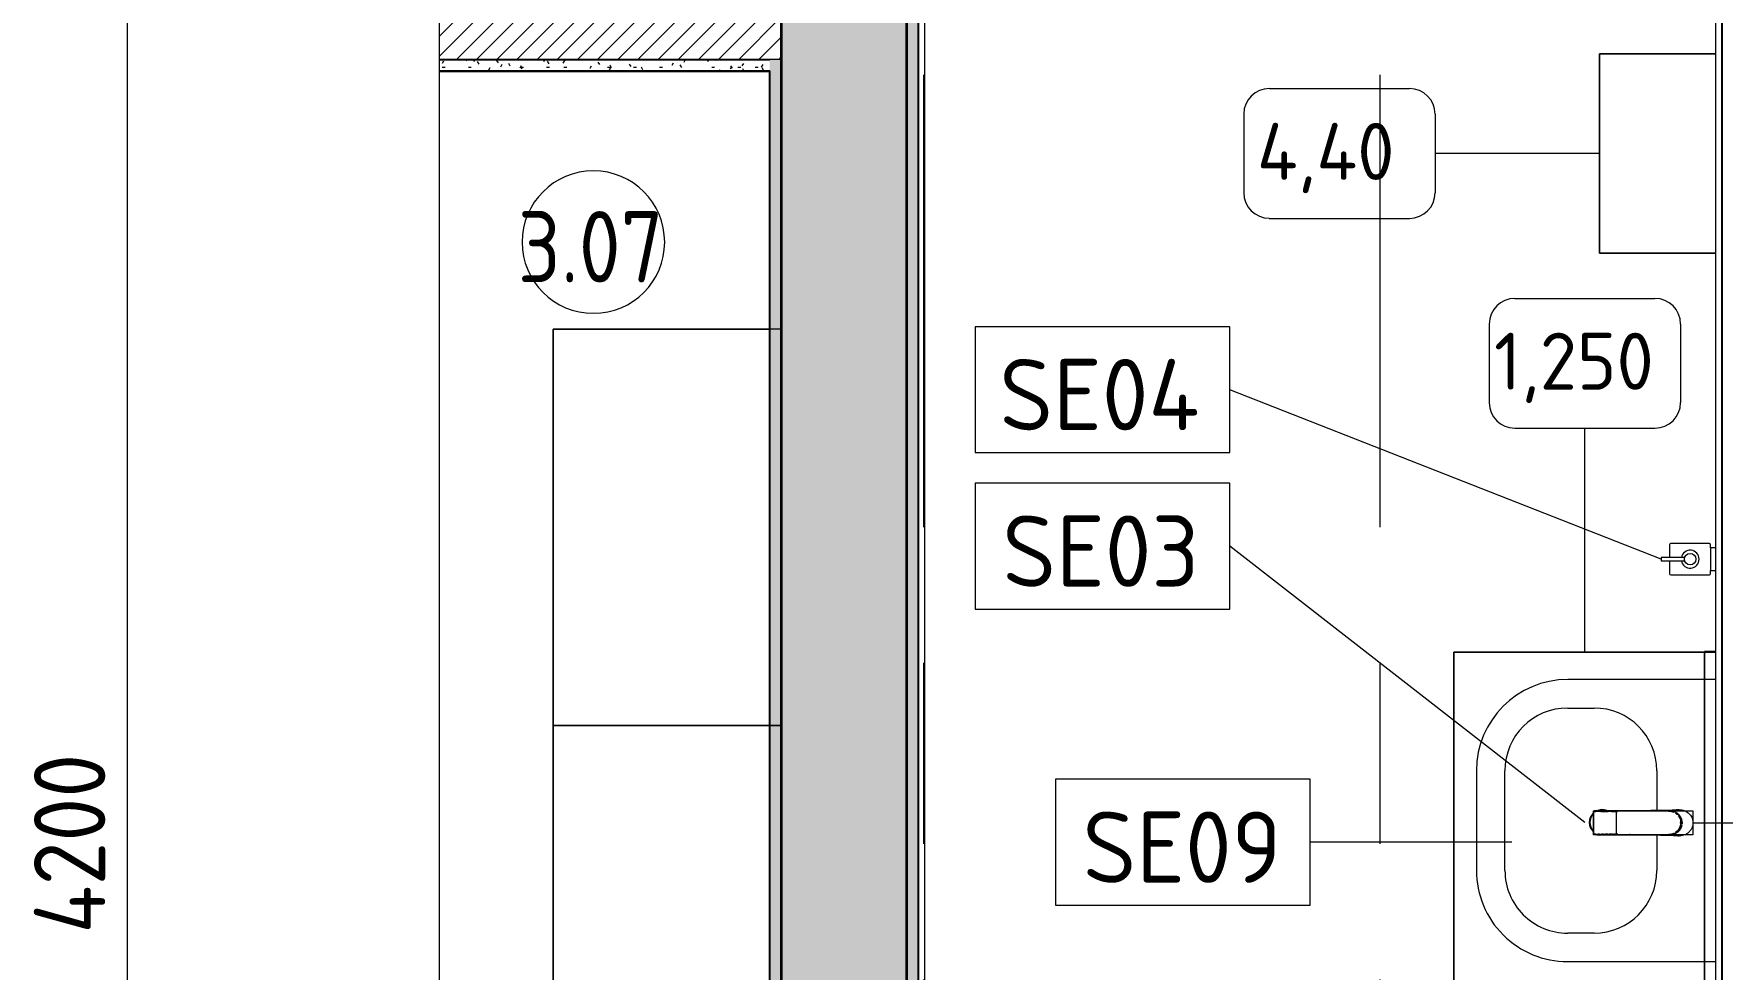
# Model space of a CAD drawing. Header units: millimetres. Extents: x 63482 to 319368, y -8553 to 29000.
# Drawn here: x 64099 to 67060, y 5474 to 7115 of the extents above; entities that cross this region are included whole.
import ezdxf

# ---------------------------------------------------------------- set-up
doc = ezdxf.new("R2010")
doc.units = ezdxf.units.MM
doc.linetypes.add('Осевая', pattern=[1587.5, 317.5, -238.125, 793.75, -238.125])
for name, color, linetype, lineweight, true_color in [('0-1', 7, 'Continuous', 9, 0x4994b4), ('A-GENM-1', 7, 'Continuous', 9, 0x4994b4), ('A-WALL-1', 7, 'Continuous', 25, 0x3c3c3c), ('A-WALL-3', 7, 'Continuous', 35, 0x3c3c3c), ('A-WALL-FNSH-1', 7, 'Continuous', 15, 0x3c3c3c), ('P-SANR-FIXT-1', 7, 'Continuous', 15, 0x4994b4)]:
    doc.layers.add(name, color=color, linetype=linetype, lineweight=lineweight, true_color=true_color)
for name, color, linetype, lineweight in [('A-ANNO-DIMS', 7, 'Continuous', 9), ('A-ANNO-DIMS-50', 7, 'Continuous', 9), ('A-AREA-IDEN', 7, 'Continuous', 9), ('A-DETL-GENF', 7, 'Continuous', 9), ('A-WALL', 7, 'Continuous', 9), ('I-FURN', 7, 'Continuous', 9), ('I-FURN-IDEN', 7, 'Continuous', 9), ('I-WALL', 7, 'Continuous', 9), ('P-SANR-FIXT-IDEN', 7, 'Continuous', 9), ('Оси-2', 7, 'Осевая', 9)]:
    doc.layers.add(name, color=color, linetype=linetype, lineweight=lineweight)
doc.styles.add('GOST Common', font='GOST_Common.ttf', dxfattribs={"height": 125})
doc.styles.add('GOST Common_1', font='GOST_Common.ttf', dxfattribs={"height": 100})
doc.styles.add('GOST Common_2', font='GOST_Common.ttf', dxfattribs={"width": 0.9, "height": 125})
doc.styles.add('ISOCPEUR', font='isocpeur.ttf', dxfattribs={"width": 0.9, "height": 125})
doc.dimstyles.new('ISO-2_5_0_9К_БОЛЬШОЙ', dxfattribs={"dimscale": 304.8, "dimtxt": 124.497647, "dimasz": 0.246063, "dimexe": 0.19685, "dimexo": 0.492126, "dimgap": 0, "dimtad": 1, "dimdec": 0, "dimrnd": 10, "dimzin": 0, "dimdsep": 46, "dimtxsty": 'ISOCPEUR', "dimblk1": 'OBLIQUE', "dimblk2": 'OBLIQUE', "dimsah": 1, "dimcen": 0.09, "dimdle": 0.19685, "dimazin": 0, "dimtfac": 1, "dimtdec": 4, "dimtix": 1, "dimtmove": 0, "dimatfit": 3, "dimfxl": 1, "dimtvp": 1, "dimtolj": 1, "dimtzin": 0, "dimarcsym": 2})
pattern_1 = [(0, (0, 0), (60.96, 15.24), [5.029, -40.691, 5.029, -40.691, -243.84]), (0, (0, 0), (60.96, 15.24), [-91.44, 5.029, -86.411, 5.029, -40.691, -106.68]), (0, (0, 0), (60.96, 15.24), [-228.6, 5.029, -25.451, 5.029, -71.171]), (120, (22.86, 7.62), (-43.678227, 45.1729086), [5.029, -40.691, 5.029, -40.691, -243.84]), (120, (22.86, 7.62), (-43.678227, 45.1729086), [-91.44, 5.029, -86.411, 5.029, -40.691, -106.68]), (120, (22.86, 7.62), (-43.678227, 45.1729086), [-228.6, 5.029, -25.451, 5.029, -71.171]), (240, (30.48, 38.1), (-17.281773, -60.4129086), [5.029, -40.691, 5.029, -40.691, -243.84]), (240, (30.48, 38.1), (-17.281773, -60.4129086), [-91.44, 5.029, -86.411, 5.029, -40.691, -106.68]), (240, (30.48, 38.1), (-17.281773, -60.4129086), [-228.6, 5.029, -25.451, 5.029, -71.171])]

# ---------------------------------------------------------------- blocks, each defined once
blk = doc.blocks.new('зеркало круглое600д - 1_22д зеркало круглое d600-31405140-Фрагмент 3_1')
at = {"layer": 'I-FURN'}
for p, q in [((-300, 20), (-300, 0)), ((-300, 20), (300, 20)), ((300, 20), (-300, 20)), ((300, 0), (300, 20))]:
    blk.add_line(p, q, dxfattribs=at)
blk = doc.blocks.new('сифон - Для раковины-V6-Фрагмент 3_1')
at = {"layer": 'P-SANR-FIXT-1'}
for radius, start, end in [(22.5, 135.4247, 180), (22.5, 180, 225.662), (21.5, 136.5994, 180), (21.5, 180, 223.3699), (22.5, 68.561, 115.7229), (21.5, 72, 112.3122), (21.5, 67.3662, 70.7522), (22.5, 62.7494, 66.6479), (22.5, 248.9836, 259.6754), (21.5, 252, 258.2103), (21.5, 269.3472, 278.3834), (21.5, 284.0022, 288), (22.5, 288.4083, 291.439)]:
    blk.add_arc((0, 0), radius, start, end, dxfattribs=at)
blk = doc.blocks.new('смеситель для раковины - Default-V7-Фрагмент 3_1')
at = {"layer": '0-1'}
for p, q in [((-21.8, -15.6), (-22.8, -3)), ((-18.9, -7.6), (-19.6, -9.7)), ((22.8, -3), (21.8, -15.6)), ((-20.4, -97.4), (-20.3, -110)), ((-19.8, -111.8), (19.8, -111.8)), ((20.3, -110), (20.4, -97.4)), ((-19.8, -151.6), (19.7, -151.6))]:
    blk.add_line(p, q, dxfattribs=at)
at = {"layer": '0-1', "flags": 128}
for points in [[(12.1, 0.1), (16.4, -3.8), (19.5, -8.8), (21, -14.5), (21, -16)], [(-21.1, -22.2), (-21.1, -24.2), (-21.1, -63.3), (-21.1, -93.2)], [(-20, -10.8), (-20.8, -13.2), (-20.9, -15.4)], [(21, -16.8), (21.2, -25.7), (21, -77.4), (21, -111.4)], [(20.8, -150.6), (20.7, -150.2), (20.7, -148.7), (20.8, -147.4), (20.8, -146.2), (20.9, -129.6), (21.1, -62.9), (21.1, -88)], [(-20.7, -150.6), (-20.7, -150.2), (-20.7, -149.2), (-20.7, -148.3), (-20.7, -146.9), (-20.7, -145.4), (-20.8, -134.7), (-21.1, -93.2)], [(20.9, -146.2), (20.9, -147.7), (20.8, -148.8), (20.8, -149.8), (20.8, -150.4), (20.7, -151.2), (20.5, -151.4), (20.3, -151.5), (20.1, -151.6), (19.7, -151.6)]]:
    blk.add_lwpolyline(points, dxfattribs=at)
at = {"layer": 'P-SANR-FIXT-1'}
for p, q in [((-21, -151.6), (-21, 23)), ((-21, 23), (21, 23)), ((21, 23), (21, -151.6)), ((-22.9, -0.9), (-22.9, -0.3)), ((22.9, -0.9), (22.5, -5)), ((22.9, -0.3), (22.9, -0.9)), ((-19.8, -111.8), (-19.7, -144)), ((19.7, -144), (19.8, -111.8)), ((20, -108.6), (20, -111.3)), ((20, -113.5), (20, -115.7)), ((20, -126.2), (19.9, -131)), ((19.9, -133.6), (19.9, -136.7)), ((19.9, -140.7), (19.9, -143.1)), ((21, -151.6), (-21, -151.6))]:
    blk.add_line(p, q, dxfattribs=at)
at = {"layer": 'P-SANR-FIXT-1', "flags": 128}
for points in [[(-5.1, 2), (-6.1, 1.8), (-9.8, 0.4)], [(2.7, 2.4), (2.1, 2.5), (-2.1, 2.5), (-2.7, 2.4)], [(-0.6, 3.9), (-0.3, 3.9), (-0.1, 3.9), (0.1, 3.9), (0.3, 3.9), (0.6, 3.9)], [(9.8, 0.4), (6.1, 1.8), (5.1, 2)], [(-21.1, -88.1), (-20.9, -138.9), (-20.9, -145.3), (-20.8, -150.2), (-20.7, -149.4), (-20.7, -143.7), (-20.8, -118.3), (-21, -67.6), (-21.1, -42.2), (-21.1, -16.9)], [(-12.1, -0.9), (-13.1, -1.6), (-15.9, -4.1)], [(15.9, -4.1), (13.1, -1.6), (12.1, -0.9)], [(21.1, -16.9), (21.1, -42.2), (21, -67.6), (20.8, -118.3), (20.7, -143.7), (20.7, -149.4), (20.8, -150.2), (20.9, -145.3), (20.9, -138.9), (21.1, -88.1)], [(21.8, -15.2), (22.1, -10.8), (22.3, -7.9), (22.5, -5.6), (22.7, -3.2), (22.9, -0.9)], [(-20, -119.8), (-20, -111), (-20, -109.4)], [(20, -117.9), (20, -119.9), (20, -123.6)], [(-19.9, -138.3), (-19.9, -133.8), (-19.9, -125.8)]]:
    blk.add_lwpolyline(points, dxfattribs=at)
at = {"layer": 'P-SANR-FIXT-1'}
for centre, major_axis, ratio, start_param, end_param in [((0, -17.2), (20.8, 0), 0.98634, 1.772369, 2.014602), ((0, -17.2), (18.5, 0), 0.986286, 1.529552, 1.612041), ((0, -17.2), (20.8, 0), 0.98634, 1.126997, 1.369237), ((0, -17.2), (20.8, 0), 0.98634, 3.193059, 3.245131), ((0, -17.2), (20.8, 0), 0.98634, 2.841808, 2.987825), ((0, -17.2), (20.8, 0), 0.98634, 0.153768, 0.299784), ((0, -17.2), (20.8, 0), 0.98634, 6.179646, 6.231719), ((-19.8, -109.7), (0.5, 0.002), 0.095848, 1.570429, 2.347364), ((19.8, -109.7), (-0.5, 0.002), 0.095846, 3.935935, 4.712983)]:
    blk.add_ellipse(centre, major_axis=major_axis, ratio=ratio, start_param=start_param, end_param=end_param, dxfattribs=at)
for points, knots in [([(-22.9, -0.3), (-22.9, 2.5), (-22.3, 6.4), (-20, 11.4), (-17.7, 14.7), (-14.9, 17.6), (-11.6, 20), (-7.9, 21.7), (-4.5, 22.6), (-1.5, 23), (1.9, 23), (6, 22.4), (10, 20.8), (12.8, 19.1), (14.8, 17.5), (16.7, 15.8), (18.8, 13.3), (21.9, 8.1), (22.9, 3.2), (22.9, -0.3)], [0, 0, 0, 0, 0.111111, 0.166667, 0.222222, 0.277778, 0.333333, 0.388889, 0.444444, 0.479167, 0.513889, 0.583333, 0.652778, 0.6875, 0.722222, 0.756944, 0.791667, 0.861111, 1, 1, 1, 1]), ([(21.1, -16.4), (21.1, -16), (21, -15.1), (20.8, -13.8), (20.6, -12.6), (20.3, -11.7), (20.2, -11.2), (20, -10.9), (19.9, -10.5), (19.7, -9.9), (19.3, -9), (18.6, -7.6), (17.7, -6.2), (17, -5.2), (16.4, -4.5), (15.8, -3.8), (15, -3), (13.9, -2), (12.7, -1.2), (11.7, -0.5), (10.9, -0.1), (10.1, 0.3), (9, 0.9), (6.9, 1.7), (2.6, 2.8), (-2.6, 2.8), (-6.9, 1.7), (-9.2, 0.7), (-11.2, -0.2), (-13.2, -1.5), (-14.9, -2.9), (-16.1, -4.2), (-17.3, -5.5), (-18.5, -7.2), (-19.6, -9.3), (-20.7, -12.4), (-21.1, -14.8), (-21.1, -16.4)], [0, 0, 0, 0, 0.027778, 0.055556, 0.083333, 0.097222, 0.104167, 0.111111, 0.118056, 0.125, 0.138889, 0.166667, 0.194444, 0.208333, 0.222222, 0.236111, 0.25, 0.277778, 0.305556, 0.319444, 0.333333, 0.347222, 0.361111, 0.388889, 0.444444, 0.555556, 0.611111, 0.638889, 0.666667, 0.708333, 0.75, 0.770833, 0.791667, 0.833333, 0.875, 0.916667, 1, 1, 1, 1]), ([(-15.4, -2.7), (-15.3, -2.6), (-14.5, -1.7), (-12.8, -0.2), (-10.9, 1), (-10, 1.5)], [0.4875302, 0.4875302, 0.4875302, 0.4875302, 0.5, 0.6, 0.7, 0.7, 0.7, 0.7]), ([(-9.5, 1.7), (-8.7, 2.1), (-6.8, 2.9), (-3.8, 3.7), (-1.6, 3.9), (-0.6, 3.9)], [0.7162377, 0.7162377, 0.7162377, 0.7162377, 0.8, 0.9, 1, 1, 1, 1]), ([(-5.8, 0.7), (-5.1, 0.9), (-2, 1.6), (3.8, 1.6), (10.7, -1.1), (15, -4.8), (16.9, -7.4), (17.3, -8)], [-0.5890495, -0.5890495, -0.5890495, -0.5890495, -0.5555556, -0.4444444, -0.3333333, -0.2222222, -0.1898256, -0.1898256, -0.1898256, -0.1898256]), ([(-0.6, 3), (-0.6, 3.1), (-0.6, 3.3), (-0.6, 3.6), (-0.6, 3.8), (-0.6, 3.9), (-0.6, 3.9)], [0.1818182, 0.1818182, 0.1818182, 0.1818182, 0.3636364, 0.5454545, 0.7272727, 1, 1, 1, 1]), ([(0.6, 3.1), (0.6, 3.2), (0.6, 3.3), (0.6, 3.6), (0.6, 3.8), (0.6, 3.9), (0.6, 3.9)], [0.2272727, 0.2272727, 0.2272727, 0.2272727, 0.3636364, 0.5454545, 0.7272727, 1, 1, 1, 1]), ([(3.5, 3.6), (4.7, 3.4), (8, 2.6), (12.9, 0), (16.7, -3.9), (19, -7.6), (20.2, -10.6), (20.7, -12.8), (20.9, -13.9), (20.9, -14)], [0.0908638, 0.0908638, 0.0908638, 0.0908638, 0.2, 0.4, 0.6, 0.7, 0.8, 0.9, 0.9080467, 0.9080467, 0.9080467, 0.9080467]), ([(-22.9, -0.9), (-22.9, -1.5), (-22.8, -2.5), (-22.7, -3.8), (-22.6, -4.8), (-22.5, -5.7), (-22.4, -6.6), (-22.3, -7.5), (-22.2, -8.7), (-22.1, -10.1), (-22, -12.1), (-21.9, -13.9), (-21.8, -15.2)], [0, 0, 0, 0, 0.166667, 0.25, 0.333333, 0.416667, 0.5, 0.583333, 0.666667, 0.75, 0.833333, 1, 1, 1, 1]), ([(-21.8, -15.2), (-21.8, -16.2), (-21.7, -18.4), (-21.6, -22.6), (-21.5, -27.6), (-21.4, -33.2), (-21.4, -38.3), (-21.3, -42.6), (-21.3, -45.9), (-21.3, -49.3), (-21.3, -52.8), (-21.2, -55.7), (-21.2, -58), (-21.2, -59.8), (-21.2, -61.5), (-21.2, -63.9), (-21.2, -66.8), (-21.2, -70.4), (-21.2, -73.9), (-21.1, -77.5), (-21.1, -82.2), (-21.1, -85.7), (-21.1, -88.1)], [0, 0, 0, 0, 0.083333, 0.166667, 0.25, 0.333333, 0.416667, 0.458333, 0.5, 0.541667, 0.583333, 0.625, 0.645833, 0.666667, 0.6875, 0.708333, 0.75, 0.791667, 0.833333, 0.875, 0.916667, 1, 1, 1, 1]), ([(-21.1, -16.9), (-21.1, -15.9), (-21, -14.3), (-20.6, -12.1), (-20.1, -10.6), (-19.6, -9), (-18.7, -7.1), (-17.6, -5.3), (-16.6, -4.1), (-16.4, -3.7)], [0, 0, 0, 0, 0.1, 0.15, 0.2, 0.25, 0.3, 0.4, 0.4433431, 0.4433431, 0.4433431, 0.4433431]), ([(-21.1, -18.4), (-21.1, -19.2), (-21.1, -20.8), (-21.1, -23.1), (-21.1, -25), (-21, -26.5), (-21, -27.6), (-21, -28.6), (-21, -30), (-21, -31.7), (-21, -33.4), (-21, -34.6), (-20.9, -35.2), (-20.9, -35.7), (-20.9, -36.3), (-20.9, -36.9), (-20.9, -38.1), (-20.9, -39.8), (-20.9, -41.4), (-20.8, -42.8), (-20.8, -44.1), (-20.8, -45.8), (-20.8, -48.6), (-20.7, -53.5), (-20.6, -60.7), (-20.6, -68.9), (-20.5, -76.5), (-20.5, -85.7), (-20.4, -92.7), (-20.4, -97.4)], [0, 0, 0, 0, 0.027778, 0.055556, 0.083333, 0.097222, 0.111111, 0.125, 0.138889, 0.166667, 0.194444, 0.208333, 0.215278, 0.222222, 0.229167, 0.236111, 0.25, 0.277778, 0.305556, 0.319444, 0.333333, 0.361111, 0.388889, 0.444444, 0.555556, 0.666667, 0.75, 0.833333, 1, 1, 1, 1]), ([(-20, -10.9), (-20.1, -11.4), (-20.5, -12.6), (-20.7, -13.9), (-20.8, -14.6)], [0, 0, 0, 0, 0.4, 1, 1, 1, 1]), ([(-20.7, -19.9), (-20.7, -17.5), (-20.1, -14), (-18.8, -10.8), (-18.3, -9.9)], [-1, -1, -1, -1, -0.8888889, -0.842663, -0.842663, -0.842663, -0.842663]), ([(-17.1, -5.5), (-17.4, -6), (-18.3, -7.2), (-19, -8.5), (-19.3, -9.3)], [0.2222222, 0.2222222, 0.2222222, 0.2222222, 0.4444444, 0.7777778, 0.7777778, 0.7777778, 0.7777778]), ([(-17.2, -8), (-16.9, -7.4), (-15.8, -6), (-14.7, -4.7), (-13.9, -4)], [-0.81017436, -0.81017436, -0.81017436, -0.81017436, -0.77777778, -0.73140311, -0.73140311, -0.73140311, -0.73140311]), ([(-12.3, -2.7), (-11.7, -2.2), (-10.3, -1.2), (-8.7, -0.4), (-7.8, 0)], [-0.69972199, -0.69972199, -0.69972199, -0.69972199, -0.66666667, -0.62017928, -0.62017928, -0.62017928, -0.62017928]), ([(19.9, -10.7), (19.6, -9.7), (18.7, -7.9), (17.6, -6.2), (17.1, -5.5)], [0.0231952, 0.0231952, 0.0231952, 0.0231952, 0.4444444, 0.7777778, 0.7777778, 0.7777778, 0.7777778]), ([(18.3, -9.9), (18.8, -10.8), (20.1, -14), (20.7, -17.5), (20.7, -19.9)], [-0.1575276, -0.1575276, -0.1575276, -0.1575276, -0.1111111, 0, 0, 0, 0]), ([(20.8, -14.6), (20.7, -14.1), (20.6, -13.1), (20.4, -12.1), (20.2, -11.7)], [0, 0, 0, 0, 0.4444444, 0.7777778, 0.7777778, 0.7777778, 0.7777778]), ([(20.4, -97.4), (20.4, -91.1), (20.5, -81.8), (20.6, -69.7), (20.7, -60), (20.7, -52.6), (20.8, -47.4), (20.8, -45.2), (20.8, -43.5), (20.9, -41.8), (20.9, -39.8), (20.9, -37.7), (20.9, -36.2), (20.9, -35.4), (21, -34.1), (21, -32.6), (21, -31), (21, -29.7), (21, -28.6), (21, -27.7), (21, -26.8), (21.1, -25.6), (21.1, -22.9), (21.1, -20.4), (21.1, -18.4)], [0, 0, 0, 0, 0.222222, 0.333333, 0.444444, 0.583333, 0.618056, 0.652778, 0.670139, 0.6875, 0.722222, 0.756944, 0.774306, 0.782986, 0.791667, 0.826389, 0.84375, 0.861111, 0.878472, 0.887153, 0.895833, 0.913194, 0.930556, 1, 1, 1, 1]), ([(21.1, -88.1), (21.1, -85.1), (21.1, -80.6), (21.2, -74.5), (21.2, -69.9), (21.2, -65.1), (21.2, -60), (21.2, -55.1), (21.3, -50.9), (21.3, -47.5), (21.3, -44.7), (21.3, -42.6), (21.4, -41), (21.4, -39.8), (21.4, -38.7), (21.4, -37.3), (21.4, -35.8), (21.4, -34.1), (21.5, -32.1), (21.5, -29.7), (21.5, -27), (21.6, -24.6), (21.7, -21.6), (21.7, -18.3), (21.8, -16.1), (21.8, -15.2)], [0, 0, 0, 0, 0.071429, 0.107143, 0.142857, 0.178571, 0.214286, 0.25, 0.285714, 0.321429, 0.357143, 0.392857, 0.410714, 0.428571, 0.446429, 0.464286, 0.5, 0.535714, 0.571429, 0.625, 0.678571, 0.732143, 0.785714, 0.892857, 1, 1, 1, 1]), ([(-19.8, -109.7), (-19.8, -110.1), (-19.8, -110.9), (-19.8, -111.7), (-19.8, -111.8), (-19.8, -111.8)], [0, 0, 0, 0, 0.2, 0.4, 0.5304452, 0.5304452, 0.5304452, 0.5304452]), ([(19.8, -111.8), (19.8, -111.8), (19.8, -111.7), (19.8, -110.9), (19.8, -110.1), (19.8, -109.7)], [0.4695252, 0.4695252, 0.4695252, 0.4695252, 0.6, 0.8, 1, 1, 1, 1]), ([(-19.8, -151.6), (-19.8, -151.6), (-19.8, -151.4), (-19.8, -149.9), (-19.9, -148), (-19.9, -147.3)], [0.5274141, 0.5274141, 0.5274141, 0.5274141, 0.6, 0.8, 0.9038771, 0.9038771, 0.9038771, 0.9038771]), ([(-19.7, -144), (-19.7, -145.5), (-19.7, -148.5), (-19.7, -151.2), (-19.7, -151.6), (-19.8, -151.6)], [0, 0, 0, 0, 0.2, 0.4, 0.5271653, 0.5271653, 0.5271653, 0.5271653]), ([(19.7, -151.6), (19.7, -151.6), (19.7, -151.6), (19.7, -151.2), (19.7, -150), (19.7, -148.3), (19.7, -146.2), (19.7, -144.8), (19.7, -144)], [0.4725879, 0.4725879, 0.4725879, 0.4725879, 0.5, 0.6, 0.7, 0.8, 0.9, 1, 1, 1, 1]), ([(19.9, -147.4), (19.9, -148), (19.8, -149.3), (19.8, -150.7), (19.8, -151.5), (19.8, -151.6), (19.7, -151.6)], [0.1, 0.1, 0.1, 0.1, 0.2, 0.3, 0.4, 0.4724791, 0.4724791, 0.4724791, 0.4724791])]:
    blk.add_open_spline(points, degree=3, knots=knots, dxfattribs=at)
for points in [[(0.6, 3.9), (1.2, 3.9), (1.8, 3.9), (2.5, 3.8)], [(-22.6, -4.9), (-22.8, -3.6), (-22.9, -2.2), (-22.9, -0.9)], [(-20.8, -88.2), (-20.7, -88.2), (-20.6, -88.2), (-20.5, -88.2)], [(20.7, -87.3), (20.7, -87.4), (20.7, -87.5), (20.6, -87.8), (20.5, -87.9), (20.5, -88)], [(-19.8, -110.9), (-19.8, -110.7), (-19.8, -110.5), (-19.8, -110.3)], [(-19.8, -111.8), (-19.8, -111.8), (-19.8, -111.8), (-19.8, -111.8)], [(19.8, -110), (19.8, -110.3), (19.8, -110.6), (19.8, -110.9)], [(19.8, -111.8), (19.8, -111.8), (19.8, -111.8), (19.8, -111.8)]]:
    blk.add_open_spline(points, degree=3, dxfattribs=at)
blk = doc.blocks.new('TOY_Диспансер мыло - Дозатор Elegance new 11654 019001 хром-30593950-Фрагмент 3_1')
at = {"layer": 'A-GENM-1'}
for p, q in [((127.9, 101.6), (122.2, 101.6)), ((122.2, 101.6), (122.2, 86.7)), ((127.9, 86.7), (127.9, 101.6)), ((97.5, 84.7), (97.5, 17)), ((122.2, 86.7), (99.5, 86.7)), ((122.2, 86.7), (102.9, 86.7)), ((122.2, 87.7), (122.2, 60.3)), ((127.9, 60.3), (127.9, 87.7)), ((146.9, 86.7), (127.9, 86.7)), ((150.5, 86.7), (127.9, 86.7)), ((152.5, 17), (152.5, 84.7)), ((99.5, 15), (105, 15)), ((145, 15), (105, 15)), ((105, 15), (105, 5.5)), ((145, 5.5), (145, 15)), ((145, 15), (150.5, 15))]:
    blk.add_line(p, q, dxfattribs=at)
blk.add_circle((125, 50.7), 10, dxfattribs=at)
for centre, radius, start, end in [((99.5, 84.7), 2, 90, 180), ((125, 50.7), 15.7, 100.4353, 79.365), ((150.5, 84.7), 2, 360, 90), ((99.5, 17), 2, 180, 270), ((150.5, 17), 2, 270, 360)]:
    blk.add_arc(centre, radius, start, end, dxfattribs=at)
blk = doc.blocks.new('Мебель_универсальная - 1_250-31404904-Фрагмент 3_1')
at = {"layer": 'I-FURN'}
for p, q in [((-301, 229.7), (-301, 209.7)), ((-301, 209.7), (-301, 229.7)), ((-301, 209.7), (-301, -230)), ((-301, -230), (-301, 209.7)), ((301, 209.7), (301, 229.7)), ((301, 229.7), (301, 209.7)), ((301, -230), (301, 209.7)), ((301, 209.7), (301, -230)), ((-301, -230), (301, -230)), ((301, -230), (-301, -230))]:
    blk.add_line(p, q, dxfattribs=at)
blk = doc.blocks.new('шкаф 1_112 - шкаф 1_112-31117176-Фрагмент 3_1')
at = {"layer": 'I-FURN'}
for p, q in [((-400, 6070), (-400, 3916.7)), ((-20, 6070), (-400, 6070)), ((0, 6070), (-400, 6070)), ((-400, 6070), (-400, 5375)), ((-400, 5375), (-400, 6070)), ((-400, 6070), (-20, 6070)), ((0, 5375), (0, 6070)), ((-400, 5375), (-20, 5375)), ((0, 5375), (-400, 5375)), ((-400, 5375), (-400, 4855)), ((-400, 4855), (-400, 5375)), ((-400, 5375), (-20, 5375)), ((-400, 5375), (0, 5375)), ((-20, 5375), (-400, 5375)), ((0, 4855), (0, 5375))]:
    blk.add_line(p, q, dxfattribs=at)
blk = doc.blocks.new('Раковина SE09 - гибкая подводка_ 640х550х165 PN6_3_ ХВ_ГВ накидная гайка BP DN15_ К-гл_кон_ П DN 50-V17-Фрагмент 3_1')
at = {"layer": 'P-SANR-FIXT-1'}
for p, q in [((-255, 0), (-255, -20)), ((240, -20), (240, 0)), ((-255, -20), (-255, -260)), ((240, -260), (240, -20)), ((-95, -103.6), (-25, -103.6)), ((-24.8, -103.6), (-24.1, -103.6)), ((17.7, -103.6), (80, -103.6)), ((-205, -260), (-205, -213.6)), ((190, -213.6), (190, -260)), ((80, -370), (-95, -370)), ((-95, -420), (80, -420))]:
    blk.add_line(p, q, dxfattribs=at)
for centre, radius, start, end in [((-95, -213.6), 110, 90, 180), ((80, -213.6), 110, 0, 90), ((-95, -260), 160, 180, 270), ((-95, -260), 110, 180, 270), ((80, -260), 160, 270, 0), ((80, -260), 110, 270, 0)]:
    blk.add_arc(centre, radius, start, end, dxfattribs=at)
blk = doc.blocks.new('DET_L_Линия разрыва - М100-31031408-Фрагмент 3_1')
at = {"layer": 'A-DETL-GENF'}
blk.add_line((4600, 0), (0, 0), dxfattribs=at)
blk = doc.blocks.new('М_сантехническая_рамка1 - В рамке-30590747-Фрагмент 3_1')
at = {"layer": 'P-SANR-FIXT-IDEN'}
for p, q in [((4.293, 2.24), (-4.639, 2.24)), ((-4.639, 2.24), (-4.639, -2.178)), ((4.293, -2.178), (4.293, 2.24)), ((-4.639, -2.178), (4.293, -2.178))]:
    blk.add_line(p, q, dxfattribs=at)
blk = doc.blocks.new('Марка_Мебель - В прямоуг_Balcon_Марка-25523697-Фрагмент 3_1')
at = {"layer": 'I-FURN-IDEN'}
for p, q in [((-2.455, 2.278), (2.455, 2.278)), ((-3.355, 1.378), (-3.355, -1.384)), ((3.355, 1.378), (3.355, -1.378)), ((-2.461, -2.278), (2.455, -2.278))]:
    blk.add_line(p, q, dxfattribs=at)
for centre, radius, start, end in [((-2.455, 1.378), 0.9, 90, 180), ((2.455, 1.378), 0.9, 0, 90), ((-2.461, -1.384), 0.893, 180, 270), ((2.455, -1.378), 0.9, 270, 0)]:
    blk.add_arc(centre, radius, start, end, dxfattribs=at)
blk = doc.blocks.new('DIMBLOCK23-Фрагмент 3_1')
at = {"layer": 'A-ANNO-DIMS-50'}
for p, q in [((64263.1, 7860), (64263.1, 3600)), ((64166.2, 7800), (64323.1, 7800)), ((64263.1, 7800), (64166.2, 7800)), ((64166.2, 3600), (64323.1, 3600)), ((64263.1, 3600), (64166.2, 3600))]:
    blk.add_line(p, q, dxfattribs=at)
at = {"layer": 'A-ANNO-DIMS-50', "lineweight": 20}
for p, q in [((64263.1, 7800), (64225.6, 7837.5)), ((64263.1, 7800), (64300.6, 7762.5)), ((64263.1, 3600), (64225.6, 3637.5)), ((64263.1, 3600), (64300.6, 3562.5))]:
    blk.add_line(p, q, dxfattribs=at)
at = {"layer": 'A-ANNO-DIMS-50', "color": 0, "insert": (64099.8, 5536), "char_height": 125, "width": 393.604, "attachment_point": 1, "rotation": 90, "line_spacing_factor": 1.149209, "style": 'ISOCPEUR'}
blk.add_mtext('4200', dxfattribs=at)
blk = doc.blocks.new('_Oblique')
at = {"color": 0, "linetype": 'ByBlock', "lineweight": -2}
blk.add_line((-0.5, -0.5), (0.5, 0.5), dxfattribs=at)
blk = doc.blocks.new('Марка_Помещения - Номер-25198446-Фрагмент 3_1')
at = {"layer": 'A-AREA-IDEN'}
for start, end in [(360, 180), (180, 360)]:
    blk.add_arc((0, 0), 2.5, start, end, dxfattribs=at)

msp = doc.modelspace()

# ---------------------------------------------------------------- hatches: boundary and pattern name
at = {"layer": 'I-WALL'}
h = msp.add_hatch(dxfattribs=at)
h.set_pattern_fill('FP_3', color=256, style=0, pattern_type=2)
h.set_pattern_definition([(45, (0, 0), (-28.512667, 28.512667), []), (45, (28.51, 0), (-28.512667, 28.512667), [50.403, -10.081, 1.676, -8.404])])
h.paths.add_polyline_path([(65630, -100), (65630, 7400), (65410, 7400), (65410, -100)])
h = msp.add_hatch(dxfattribs=at)
h.set_pattern_fill('FP_10', color=256, style=0, pattern_type=2)
h.set_pattern_definition(pattern_1)
h.paths.add_polyline_path([(65650, 400), (65650, 7380), (65630, 7380), (65630, 400)])
h = msp.add_hatch(dxfattribs=at)
h.set_pattern_fill('FP_9', color=256, style=0, pattern_type=2)
h.set_pattern_definition([(45, (0, 0), (-17.67767, 17.67767), [])])
h.paths.add_polyline_path([(65410, 7070), (65410, 7150), (64810.9, 7150), (64810.9, 7070), (65390, 7070)])
h = msp.add_hatch(dxfattribs=at)
h.set_pattern_fill('FP_10', color=256, style=0, pattern_type=2)
h.set_pattern_definition(pattern_1)
h.paths.add_polyline_path([(65252.3, 7050), (65390, 7050), (65390, 7070), (64810.9, 7070), (64810.9, 7050)])
h = msp.add_hatch(dxfattribs=at)
h.set_pattern_fill('FP_10', color=256, style=0, pattern_type=2)
h.set_pattern_definition(pattern_1)
h.paths.add_polyline_path([(65410, 140), (65410, 7070), (65390, 7070), (65390, 140)])

# ---------------------------------------------------------------- linework, layer by layer
at = {"layer": 'A-WALL'}
msp.add_line((65410, 7070), (65390, 7070), dxfattribs=at)
at = {"layer": 'A-WALL-1'}
for p, q in [((67060, 3740), (67060, 7660)), ((65650, 7380), (65650, 420)), ((64810.9, 7070), (65390, 7070)), ((64810.9, 7050), (65390, 7050)), ((65390, 140), (65390, 7050))]:
    msp.add_line(p, q, dxfattribs=at)
at = {"layer": 'A-WALL-3'}
for p, q in [((65410, 7400), (65410, -100)), ((65630, -100), (65630, 7400))]:
    msp.add_line(p, q, dxfattribs=at)
at = {"layer": 'A-WALL-FNSH-1'}
for p, q in [((67059, 7659), (67059, 3739)), ((65651, 7379), (65651, 420)), ((64810.9, 7049), (65389, 7049)), ((65389, 7049), (65389, 141))]:
    msp.add_line(p, q, dxfattribs=at)
at = {"layer": 'I-FURN'}
for p, q in [((67049, 7080), (66844.6, 7080)), ((66844.6, 7080), (66844.6, 6730)), ((66844.6, 6730), (66844.6, 7080)), ((66844.6, 7080), (67049, 7080)), ((66844.6, 6730), (67049, 6730)), ((67049, 6730), (66844.6, 6730))]:
    msp.add_line(p, q, dxfattribs=at)
at = {"layer": 'I-FURN-IDEN'}
for p, q in [((66844.6, 6905), (66556.6, 6905)), ((66819.3, 6029.9), (66819.3, 6423))]:
    msp.add_line(p, q, dxfattribs=at)
at = {"layer": 'I-WALL'}
for p, q in [((67049, 3729), (67049, 7660)), ((65661, 7380), (65661, 431))]:
    msp.add_line(p, q, dxfattribs=at)
at = {"layer": 'P-SANR-FIXT-IDEN'}
for p, q in [((66952.9, 6193), (66196.4, 6490.4)), ((66819.3, 5731.1), (66196.7, 6215.9)), ((67008.6, 5730.5), (67112.6, 5730.5)), ((66691.2, 5696.3), (66337.3, 5696.3))]:
    msp.add_line(p, q, dxfattribs=at)
at = {"layer": 'Оси-2'}
for p, q in [((65660, -656.3), (65660, 7892.8)), ((66460, -656.3), (66460, 7892.8))]:
    msp.add_line(p, q, dxfattribs=at)

# ---------------------------------------------------------------- block references
at = {"layer": 'A-AREA-IDEN', "xscale": 49.99999999999998, "yscale": 49.99999999999998, "zscale": 49.99999999999998}
msp.add_blockref('Марка_Помещения - Номер-25198446-Фрагмент 3_1', (65080.7, 6749.5), dxfattribs=at)
at = {"layer": 'A-DETL-GENF', "rotation": 270.0000000000003}
msp.add_blockref('DET_L_Линия разрыва - М100-31031408-Фрагмент 3_1', (64810.9, 9142.8), dxfattribs=at)
at = {"layer": 'I-FURN'}
msp.add_blockref('шкаф 1_112 - шкаф 1_112-31117176-Фрагмент 3_1', (65410, 526.5), dxfattribs=at)
for name, p, rotation in [('Мебель_универсальная - 1_250-31404904-Фрагмент 3_1', (66819.3, 5728.9), 269.9999999999999), ('зеркало круглое600д - 1_22д зеркало круглое d600-31405140-Фрагмент 3_1', (67049, 5731.1), 90.0000000000001)]:
    msp.add_blockref(name, p, dxfattribs=dict(at, rotation=rotation))
at = {"layer": 'I-FURN-IDEN', "xscale": 49.99999999999998, "yscale": 49.99999999999998, "zscale": 49.99999999999998}
for p in [(66388.8, 6905), (66819.3, 6536.8)]:
    msp.add_blockref('Марка_Мебель - В прямоуг_Balcon_Марка-25523697-Фрагмент 3_1', p, dxfattribs=at)
at = {"layer": 'P-SANR-FIXT-1'}
for name, p, rotation in [('TOY_Диспансер мыло - Дозатор Elegance new 11654 019001 хром-30593950-Фрагмент 3_1', (67054.5, 6068), 89.99999999999987), ('Раковина SE09 - гибкая подводка_ 640х550х165 PN6_3_ ХВ_ГВ накидная гайка BP DN15_ К-гл_кон_ П DN 50-V17-Фрагмент 3_1', (67049, 5726.9), 270.0000000000001), ('смеситель для раковины - Default-V7-Фрагмент 3_1', (66985.6, 5730.5), 270.0000000000004)]:
    msp.add_blockref(name, p, dxfattribs=dict(at, rotation=rotation))
msp.add_blockref('сифон - Для раковины-V6-Фрагмент 3_1', (66849.3, 5731.1), dxfattribs=at)
at = {"layer": 'P-SANR-FIXT-IDEN', "xscale": 49.99999999999998, "yscale": 49.99999999999998, "zscale": 49.99999999999998}
for p in [(65981.8, 6488.9), (65982, 6214.3), (66122.6, 5694.8)]:
    msp.add_blockref('М_сантехническая_рамка1 - В рамке-30590747-Фрагмент 3_1', p, dxfattribs=at)

# ---------------------------------------------------------------- texts
at = {"layer": 'A-AREA-IDEN', "insert": (64947.9, 6803.8), "char_height": 125, "width": 331.899, "attachment_point": 1, "style": 'GOST Common_2'}
msp.add_mtext('3.07', dxfattribs=at)
at = {"layer": 'I-FURN-IDEN', "char_height": 100, "attachment_point": 1, "style": 'GOST Common_1'}
for s, insert, width in [('4,40', (66244.1, 6958.5), 332.7), ('1,250', (66659.8, 6590.4), 368.776)]:
    msp.add_mtext(s, dxfattribs=dict(at, insert=insert, width=width))
at = {"layer": 'P-SANR-FIXT-IDEN', "char_height": 125, "attachment_point": 1, "style": 'GOST Common'}
for s, insert, width in [('SE04', (65792.5, 6544.3), 456.962), ('SE03', (65797.7, 6269.7), 444.937), ('SE09', (65938.4, 5750.2), 444.937)]:
    msp.add_mtext(s, dxfattribs=dict(at, insert=insert, width=width))

# ---------------------------------------------------------------- dimensions: what is measured, and where the dimension line sits
at = {"layer": 'A-ANNO-DIMS'}
dim = msp.add_linear_dim(base=(64263.1, 3600), p1=(64316.2, 7800), p2=(64316.2, 3600), angle=90, dimstyle='ISO-2_5_0_9К_БОЛЬШОЙ', override={"dimpost": '<>', "dimfxl": 4200}, dxfattribs=at)
dim.commit()
dim.dimension.update_dxf_attribs({"geometry": 'DIMBLOCK23-Фрагмент 3_1', "text_midpoint": (64200.6, 5700)})

doc.saveas('drawing.dxf')
